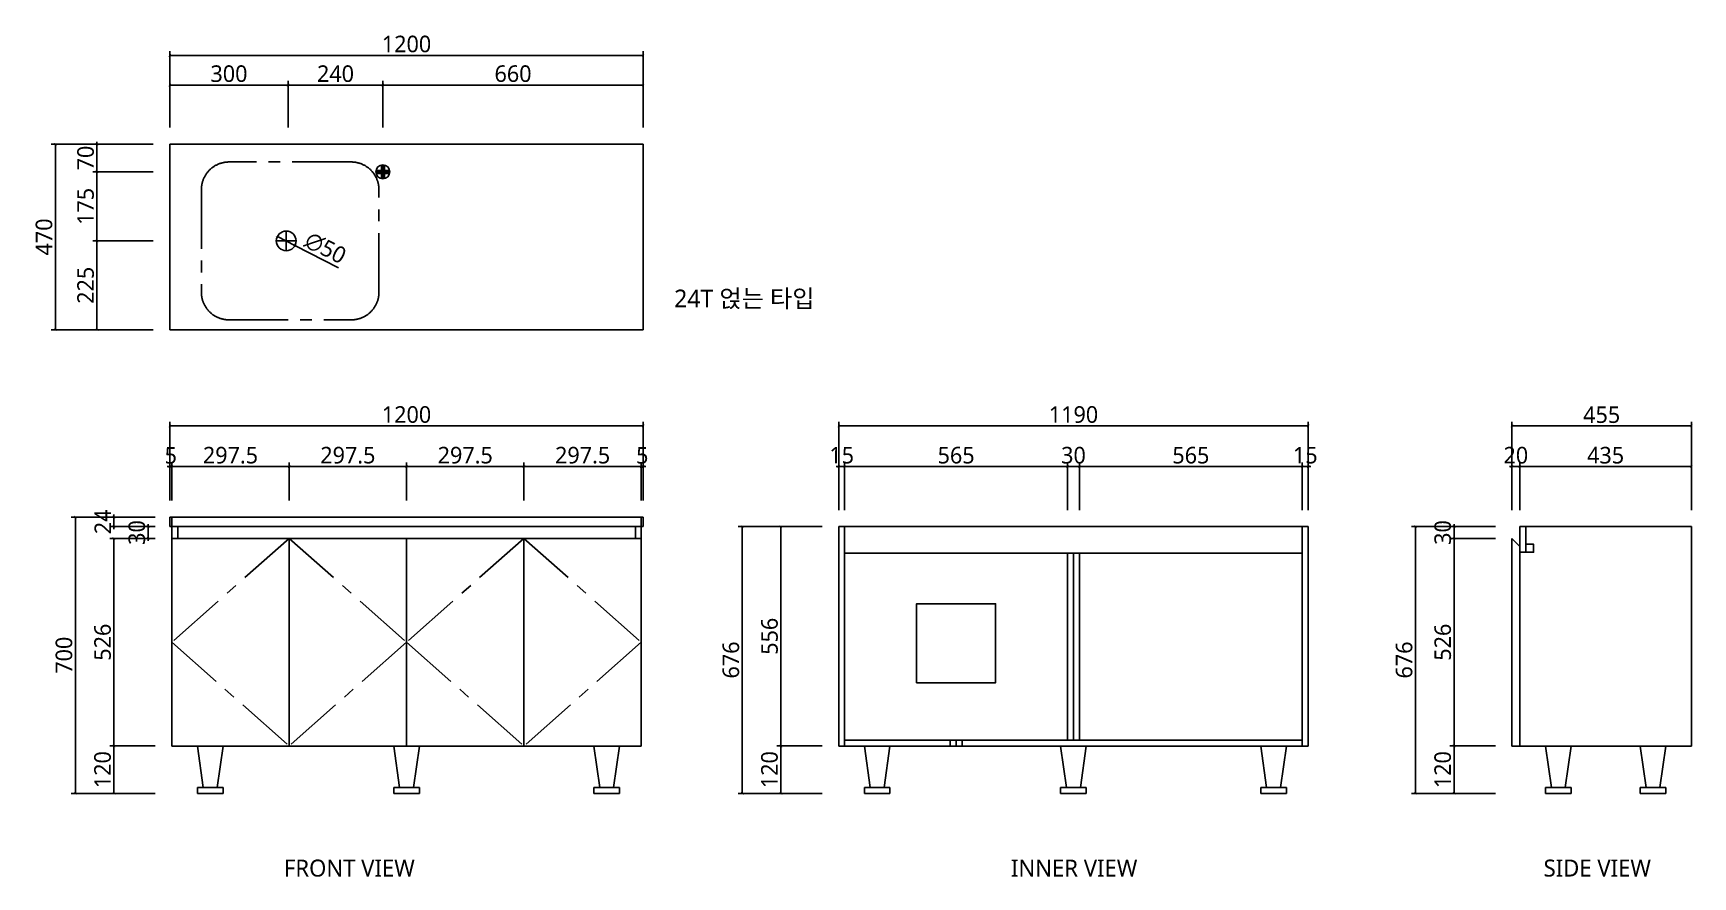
# Model space of a CAD drawing. Extents: x 932930 to 937137, y -539837 to -537699.
import ezdxf
from ezdxf.enums import TextEntityAlignment as Align

# ---------------------------------------------------------------- set-up
doc = ezdxf.new("R2010")
doc.units = 0
doc.header["$LTSCALE"] = 60
doc.header["$MEASUREMENT"] = 0
doc.header["$PDMODE"] = 34
doc.header["$PDSIZE"] = -5
doc.linetypes.add('CENTERX2', pattern=[4, 2.5, -0.5, 0.5, -0.5])
doc.layers.get('0').update_dxf_attribs({"linetype": 'CONTINUOUS'})
doc.layers.get('Defpoints').update_dxf_attribs({"color": 13, "linetype": 'CONTINUOUS'})
for name, color, linetype in [('HAT', 251, 'CENTERX2'), ('S-DIM', 8, 'CONTINUOUS'), ('TEX', 3, 'CONTINUOUS'), ('TITLE @ 1', 251, 'CONTINUOUS')]:
    doc.layers.add(name, color=color, linetype=linetype)
doc.styles.get("Standard").update_dxf_attribs({"font": 'malgun.ttf'})
doc.styles.add('스타일2', font='malgun.ttf', dxfattribs={"height": 60})
doc.styles.add('카비원', font='malgun.ttf', dxfattribs={"height": 45})
doc.dimstyles.new('카비원', dxfattribs={"dimscale": 7, "dimtxt": 6, "dimasz": 0.9, "dimexe": 1.5, "dimexo": 6, "dimgap": 1, "dimtad": 1, "dimdsep": 46, "dimtxsty": 'Standard', "dimblk": 'ARCHTICK', "dimcen": 3, "dimclrd": 8, "dimclre": 8, "dimclrt": 7, "dimazin": 0, "dimtfac": 0.6, "dimtix": 1, "dimtmove": 1, "dimatfit": 3, "dimfxl": 1.5, "dimtolj": 1, "dimtzin": 0, "dimlwd": -1, "dimlwe": -1, "dimarcsym": 1})

# ---------------------------------------------------------------- blocks, each defined once
blk = doc.blocks.new('_ArchTick')
at = {"color": 0, "linetype": 'ByBlock', "transparency": 16777216, "const_width": 0.15}
blk.add_lwpolyline([(-0.5, -0.5), (0.5, 0.5)], dxfattribs=at)
blk = doc.blocks.new('*D4534')
at = {"layer": 'Defpoints', "color": 0}
for p in [(934476.6, -538694.8), (933276.6, -538925.8), (934476.6, -538925.8)]:
    blk.add_point(p, dxfattribs=at)
at = {"layer": 'S-DIM', "color": 8}
for p, q in [((933276.6, -538883.8), (933276.6, -538684.3)), ((933276.6, -538694.8), (934476.6, -538694.8)), ((934476.6, -538883.8), (934476.6, -538684.3))]:
    blk.add_line(p, q, dxfattribs=at)
at = {"layer": 'S-DIM', "color": 8, "xscale": 6.3, "yscale": 6.3, "zscale": 6.3, "rotation": 180}
blk.add_blockref('_ArchTick', (933276.6, -538694.8), dxfattribs=at)
at = {"layer": 'S-DIM', "color": 8, "xscale": 6.3, "yscale": 6.3, "zscale": 6.3}
blk.add_blockref('_ArchTick', (934476.6, -538694.8), dxfattribs=at)
at = {"layer": 'S-DIM', "color": 7, "insert": (933876.6, -538666), "char_height": 42, "attachment_point": 5}
blk.add_mtext('\\A1;1200', dxfattribs=at)
blk = doc.blocks.new('*D4535')
at = {"layer": 'Defpoints', "color": 0}
for p in [(933281.6, -538925.8), (933037.2, -539625.8), (933281.6, -539625.8)]:
    blk.add_point(p, dxfattribs=at)
at = {"layer": 'S-DIM', "color": 8}
for p, q in [((933239.6, -538925.8), (933026.7, -538925.8)), ((933037.2, -538925.8), (933037.2, -539625.8)), ((933239.6, -539625.8), (933026.7, -539625.8))]:
    blk.add_line(p, q, dxfattribs=at)
at = {"layer": 'S-DIM', "color": 8, "xscale": 6.3, "yscale": 6.3, "zscale": 6.3}
for p, rotation in [((933037.2, -538925.8), 90), ((933037.2, -539625.8), 270)]:
    blk.add_blockref('_ArchTick', p, dxfattribs=dict(at, rotation=rotation))
at = {"layer": 'S-DIM', "color": 7, "insert": (933008.5, -539275.8), "char_height": 42, "attachment_point": 5, "rotation": 90}
blk.add_mtext('\\A1;700', dxfattribs=at)
blk = doc.blocks.new('*D4536')
at = {"layer": 'Defpoints', "color": 0}
for p in [(933281.6, -538979.8), (933135.1, -539505.8), (933281.6, -539505.8)]:
    blk.add_point(p, dxfattribs=at)
at = {"layer": 'S-DIM', "color": 8}
for p, q in [((933239.6, -538979.8), (933124.6, -538979.8)), ((933135.1, -538979.8), (933135.1, -539505.8)), ((933239.6, -539505.8), (933124.6, -539505.8))]:
    blk.add_line(p, q, dxfattribs=at)
at = {"layer": 'S-DIM', "color": 8, "xscale": 6.3, "yscale": 6.3, "zscale": 6.3}
for p, rotation in [((933135.1, -538979.8), 90), ((933135.1, -539505.8), 270)]:
    blk.add_blockref('_ArchTick', p, dxfattribs=dict(at, rotation=rotation))
at = {"layer": 'S-DIM', "color": 7, "insert": (933106.4, -539242.8), "char_height": 42, "attachment_point": 5, "rotation": 90}
blk.add_mtext('\\A1;526', dxfattribs=at)
blk = doc.blocks.new('*D4537')
at = {"layer": 'Defpoints', "color": 0}
for p in [(933281.6, -539505.8), (933135.1, -539625.8), (933281.6, -539625.8)]:
    blk.add_point(p, dxfattribs=at)
at = {"layer": 'S-DIM', "color": 8}
for p, q in [((933239.6, -539505.8), (933124.6, -539505.8)), ((933135.1, -539505.8), (933135.1, -539625.8)), ((933239.6, -539625.8), (933124.6, -539625.8))]:
    blk.add_line(p, q, dxfattribs=at)
at = {"layer": 'S-DIM', "color": 8, "xscale": 6.3, "yscale": 6.3, "zscale": 6.3}
for p, rotation in [((933135.1, -539505.8), 90), ((933135.1, -539625.8), 270)]:
    blk.add_blockref('_ArchTick', p, dxfattribs=dict(at, rotation=rotation))
at = {"layer": 'S-DIM', "color": 7, "insert": (933106.3, -539565.8), "char_height": 42, "attachment_point": 5, "rotation": 90}
blk.add_mtext('\\A1;120', dxfattribs=at)
blk = doc.blocks.new('*D4538')
at = {"layer": 'Defpoints', "color": 0}
for p in [(937133.3, -538694.8), (936678.3, -538949.8), (937133.3, -538949.8)]:
    blk.add_point(p, dxfattribs=at)
at = {"layer": 'S-DIM', "color": 8}
for p, q in [((936678.3, -538907.8), (936678.3, -538684.3)), ((936678.3, -538694.8), (937133.3, -538694.8)), ((937133.3, -538907.8), (937133.3, -538684.3))]:
    blk.add_line(p, q, dxfattribs=at)
at = {"layer": 'S-DIM', "color": 8, "xscale": 6.3, "yscale": 6.3, "zscale": 6.3, "rotation": 180}
blk.add_blockref('_ArchTick', (936678.3, -538694.8), dxfattribs=at)
at = {"layer": 'S-DIM', "color": 8, "xscale": 6.3, "yscale": 6.3, "zscale": 6.3}
blk.add_blockref('_ArchTick', (937133.3, -538694.8), dxfattribs=at)
at = {"layer": 'S-DIM', "color": 7, "insert": (936905.8, -538666.4), "char_height": 42, "attachment_point": 5}
blk.add_mtext('\\A1;455', dxfattribs=at)
blk = doc.blocks.new('*D4539')
at = {"layer": 'Defpoints', "color": 0}
for p in [(936678.3, -538949.8), (936433.9, -539625.8), (936678.3, -539625.8)]:
    blk.add_point(p, dxfattribs=at)
at = {"layer": 'S-DIM', "color": 8}
for p, q in [((936636.3, -538949.8), (936423.4, -538949.8)), ((936433.9, -538949.8), (936433.9, -539625.8)), ((936636.3, -539625.8), (936423.4, -539625.8))]:
    blk.add_line(p, q, dxfattribs=at)
at = {"layer": 'S-DIM', "color": 8, "xscale": 6.3, "yscale": 6.3, "zscale": 6.3}
for p, rotation in [((936433.9, -538949.8), 90), ((936433.9, -539625.8), 270)]:
    blk.add_blockref('_ArchTick', p, dxfattribs=dict(at, rotation=rotation))
at = {"layer": 'S-DIM', "color": 7, "insert": (936405.2, -539287.8), "char_height": 42, "attachment_point": 5, "rotation": 90}
blk.add_mtext('\\A1;676', dxfattribs=at)
blk = doc.blocks.new('*D4540')
at = {"layer": 'Defpoints', "color": 0}
for p in [(936678.3, -538949.8), (936531.8, -538979.8), (936678.3, -538979.8)]:
    blk.add_point(p, dxfattribs=at)
at = {"layer": 'S-DIM', "color": 8}
for p, q in [((936636.3, -538949.8), (936521.3, -538949.8)), ((936531.8, -538949.8), (936531.8, -538943.5)), ((936531.8, -538949.8), (936531.8, -538979.8)), ((936636.3, -538979.8), (936521.3, -538979.8)), ((936531.8, -538979.8), (936531.8, -538986.1))]:
    blk.add_line(p, q, dxfattribs=at)
at = {"layer": 'S-DIM', "color": 8, "xscale": 6.3, "yscale": 6.3, "zscale": 6.3}
for p, rotation in [((936531.8, -538949.8), 270), ((936531.8, -538979.8), 90)]:
    blk.add_blockref('_ArchTick', p, dxfattribs=dict(at, rotation=rotation))
at = {"layer": 'S-DIM', "color": 7, "insert": (936503.1, -538964.8), "char_height": 42, "attachment_point": 5, "rotation": 90}
blk.add_mtext('\\A1;30', dxfattribs=at)
blk = doc.blocks.new('*D4541')
at = {"layer": 'Defpoints', "color": 0}
for p in [(936678.3, -538979.8), (936531.8, -539505.8), (936678.3, -539505.8)]:
    blk.add_point(p, dxfattribs=at)
at = {"layer": 'S-DIM', "color": 8}
for p, q in [((936636.3, -538979.8), (936521.3, -538979.8)), ((936531.8, -538979.8), (936531.8, -539505.8)), ((936636.3, -539505.8), (936521.3, -539505.8))]:
    blk.add_line(p, q, dxfattribs=at)
at = {"layer": 'S-DIM', "color": 8, "xscale": 6.3, "yscale": 6.3, "zscale": 6.3}
for p, rotation in [((936531.8, -538979.8), 90), ((936531.8, -539505.8), 270)]:
    blk.add_blockref('_ArchTick', p, dxfattribs=dict(at, rotation=rotation))
at = {"layer": 'S-DIM', "color": 7, "insert": (936503.1, -539242.8), "char_height": 42, "attachment_point": 5, "rotation": 90}
blk.add_mtext('\\A1;526', dxfattribs=at)
blk = doc.blocks.new('*D4542')
at = {"layer": 'Defpoints', "color": 0}
for p in [(936698.3, -538797.8), (936678.3, -538949.8), (936698.3, -538949.8)]:
    blk.add_point(p, dxfattribs=at)
at = {"layer": 'S-DIM', "color": 8}
for p, q in [((936678.3, -538797.8), (936672, -538797.8)), ((936678.3, -538907.8), (936678.3, -538787.3)), ((936678.3, -538797.8), (936698.3, -538797.8)), ((936698.3, -538907.8), (936698.3, -538787.3)), ((936698.3, -538797.8), (936704.6, -538797.8))]:
    blk.add_line(p, q, dxfattribs=at)
at = {"layer": 'S-DIM', "color": 8, "xscale": 6.3, "yscale": 6.3, "zscale": 6.3}
blk.add_blockref('_ArchTick', (936678.3, -538797.8), dxfattribs=at)
at = {"layer": 'S-DIM', "color": 8, "xscale": 6.3, "yscale": 6.3, "zscale": 6.3, "rotation": 180}
blk.add_blockref('_ArchTick', (936698.3, -538797.8), dxfattribs=at)
at = {"layer": 'S-DIM', "color": 7, "insert": (936688.3, -538769.1), "char_height": 42, "attachment_point": 5}
blk.add_mtext('\\A1;20', dxfattribs=at)
blk = doc.blocks.new('*D4543')
at = {"layer": 'Defpoints', "color": 0}
for p in [(937133.3, -538797.8), (936698.3, -538949.8), (937133.3, -538949.8)]:
    blk.add_point(p, dxfattribs=at)
at = {"layer": 'S-DIM', "color": 8}
for p, q in [((936698.3, -538907.8), (936698.3, -538787.3)), ((936698.3, -538797.8), (937133.3, -538797.8)), ((937133.3, -538907.8), (937133.3, -538787.3))]:
    blk.add_line(p, q, dxfattribs=at)
at = {"layer": 'S-DIM', "color": 8, "xscale": 6.3, "yscale": 6.3, "zscale": 6.3, "rotation": 180}
blk.add_blockref('_ArchTick', (936698.3, -538797.8), dxfattribs=at)
at = {"layer": 'S-DIM', "color": 8, "xscale": 6.3, "yscale": 6.3, "zscale": 6.3}
blk.add_blockref('_ArchTick', (937133.3, -538797.8), dxfattribs=at)
at = {"layer": 'S-DIM', "color": 7, "insert": (936915.8, -538769.1), "char_height": 42, "attachment_point": 5}
blk.add_mtext('\\A1;435', dxfattribs=at)
blk = doc.blocks.new('*D4544')
at = {"layer": 'Defpoints', "color": 0}
for p in [(936162.1, -538694.8), (934972.1, -538949.8), (936162.1, -538949.8)]:
    blk.add_point(p, dxfattribs=at)
at = {"layer": 'S-DIM', "color": 8}
for p, q in [((934972.1, -538907.8), (934972.1, -538684.3)), ((934972.1, -538694.8), (936162.1, -538694.8)), ((936162.1, -538907.8), (936162.1, -538684.3))]:
    blk.add_line(p, q, dxfattribs=at)
at = {"layer": 'S-DIM', "color": 8, "xscale": 6.3, "yscale": 6.3, "zscale": 6.3, "rotation": 180}
blk.add_blockref('_ArchTick', (934972.1, -538694.8), dxfattribs=at)
at = {"layer": 'S-DIM', "color": 8, "xscale": 6.3, "yscale": 6.3, "zscale": 6.3}
blk.add_blockref('_ArchTick', (936162.1, -538694.8), dxfattribs=at)
at = {"layer": 'S-DIM', "color": 7, "insert": (935567.1, -538666), "char_height": 42, "attachment_point": 5}
blk.add_mtext('\\A1;1190', dxfattribs=at)
blk = doc.blocks.new('*D4545')
at = {"layer": 'Defpoints', "color": 0}
for p in [(934972.1, -538949.8), (934727.6, -539625.8), (934972.1, -539625.8)]:
    blk.add_point(p, dxfattribs=at)
at = {"layer": 'S-DIM', "color": 8}
for p, q in [((934930.1, -538949.8), (934717.1, -538949.8)), ((934727.6, -538949.8), (934727.6, -539625.8)), ((934930.1, -539625.8), (934717.1, -539625.8))]:
    blk.add_line(p, q, dxfattribs=at)
at = {"layer": 'S-DIM', "color": 8, "xscale": 6.3, "yscale": 6.3, "zscale": 6.3}
for p, rotation in [((934727.6, -538949.8), 90), ((934727.6, -539625.8), 270)]:
    blk.add_blockref('_ArchTick', p, dxfattribs=dict(at, rotation=rotation))
at = {"layer": 'S-DIM', "color": 7, "insert": (934698.9, -539287.8), "char_height": 42, "attachment_point": 5, "rotation": 90}
blk.add_mtext('\\A1;676', dxfattribs=at)
blk = doc.blocks.new('*D4546')
at = {"layer": 'Defpoints', "color": 0}
for p in [(934972.1, -538949.8), (934825.5, -539505.8), (934972.1, -539505.8)]:
    blk.add_point(p, dxfattribs=at)
at = {"layer": 'S-DIM', "color": 8}
for p, q in [((934930.1, -538949.8), (934815, -538949.8)), ((934825.5, -538949.8), (934825.5, -539505.8)), ((934930.1, -539505.8), (934815, -539505.8))]:
    blk.add_line(p, q, dxfattribs=at)
at = {"layer": 'S-DIM', "color": 8, "xscale": 6.3, "yscale": 6.3, "zscale": 6.3}
for p, rotation in [((934825.5, -538949.8), 90), ((934825.5, -539505.8), 270)]:
    blk.add_blockref('_ArchTick', p, dxfattribs=dict(at, rotation=rotation))
at = {"layer": 'S-DIM', "color": 7, "insert": (934796.8, -539227.8), "char_height": 42, "attachment_point": 5, "rotation": 90}
blk.add_mtext('\\A1;556', dxfattribs=at)
blk = doc.blocks.new('*D4547')
at = {"layer": 'Defpoints', "color": 0}
for p in [(934972.1, -539505.8), (934825.5, -539625.8), (934972.1, -539625.8)]:
    blk.add_point(p, dxfattribs=at)
at = {"layer": 'S-DIM', "color": 8}
for p, q in [((934930.1, -539505.8), (934815, -539505.8)), ((934825.5, -539505.8), (934825.5, -539625.8)), ((934930.1, -539625.8), (934815, -539625.8))]:
    blk.add_line(p, q, dxfattribs=at)
at = {"layer": 'S-DIM', "color": 8, "xscale": 6.3, "yscale": 6.3, "zscale": 6.3}
for p, rotation in [((934825.5, -539505.8), 90), ((934825.5, -539625.8), 270)]:
    blk.add_blockref('_ArchTick', p, dxfattribs=dict(at, rotation=rotation))
at = {"layer": 'S-DIM', "color": 7, "insert": (934796.7, -539565.8), "char_height": 42, "attachment_point": 5, "rotation": 90}
blk.add_mtext('\\A1;120', dxfattribs=at)
blk = doc.blocks.new('*D4548')
at = {"layer": 'Defpoints', "color": 0}
for p in [(936678.3, -539505.8), (936531.8, -539625.8), (936678.3, -539625.8)]:
    blk.add_point(p, dxfattribs=at)
at = {"layer": 'S-DIM', "color": 8}
for p, q in [((936636.3, -539505.8), (936521.3, -539505.8)), ((936531.8, -539505.8), (936531.8, -539625.8)), ((936636.3, -539625.8), (936521.3, -539625.8))]:
    blk.add_line(p, q, dxfattribs=at)
at = {"layer": 'S-DIM', "color": 8, "xscale": 6.3, "yscale": 6.3, "zscale": 6.3}
for p, rotation in [((936531.8, -539505.8), 90), ((936531.8, -539625.8), 270)]:
    blk.add_blockref('_ArchTick', p, dxfattribs=dict(at, rotation=rotation))
at = {"layer": 'S-DIM', "color": 7, "insert": (936503, -539565.8), "char_height": 42, "attachment_point": 5, "rotation": 90}
blk.add_mtext('\\A1;120', dxfattribs=at)
blk = doc.blocks.new('*D4549')
at = {"layer": 'Defpoints', "color": 0}
for p in [(933579.1, -538797.8), (933281.6, -538925.8), (933579.1, -538925.8)]:
    blk.add_point(p, dxfattribs=at)
at = {"layer": 'S-DIM', "color": 8}
for p, q in [((933281.6, -538883.8), (933281.6, -538787.3)), ((933281.6, -538797.8), (933579.1, -538797.8)), ((933579.1, -538883.8), (933579.1, -538787.3))]:
    blk.add_line(p, q, dxfattribs=at)
at = {"layer": 'S-DIM', "color": 8, "xscale": 6.3, "yscale": 6.3, "zscale": 6.3, "rotation": 180}
blk.add_blockref('_ArchTick', (933281.6, -538797.8), dxfattribs=at)
at = {"layer": 'S-DIM', "color": 8, "xscale": 6.3, "yscale": 6.3, "zscale": 6.3}
blk.add_blockref('_ArchTick', (933579.1, -538797.8), dxfattribs=at)
at = {"layer": 'S-DIM', "color": 7, "insert": (933430.4, -538769.1), "char_height": 42, "attachment_point": 5}
blk.add_mtext('\\A1;297.5', dxfattribs=at)
blk = doc.blocks.new('*D4550')
at = {"layer": 'Defpoints', "color": 0}
for p in [(934987.1, -538797.8), (934972.1, -538949.8), (934987.1, -538949.8)]:
    blk.add_point(p, dxfattribs=at)
at = {"layer": 'S-DIM', "color": 8}
for p, q in [((934972.1, -538797.8), (934965.8, -538797.8)), ((934972.1, -538907.8), (934972.1, -538787.3)), ((934972.1, -538797.8), (934987.1, -538797.8)), ((934987.1, -538907.8), (934987.1, -538787.3)), ((934987.1, -538797.8), (934993.4, -538797.8))]:
    blk.add_line(p, q, dxfattribs=at)
at = {"layer": 'S-DIM', "color": 8, "xscale": 6.3, "yscale": 6.3, "zscale": 6.3}
blk.add_blockref('_ArchTick', (934972.1, -538797.8), dxfattribs=at)
at = {"layer": 'S-DIM', "color": 8, "xscale": 6.3, "yscale": 6.3, "zscale": 6.3, "rotation": 180}
blk.add_blockref('_ArchTick', (934987.1, -538797.8), dxfattribs=at)
at = {"layer": 'S-DIM', "color": 7, "insert": (934979.6, -538769), "char_height": 42, "attachment_point": 5}
blk.add_mtext('\\A1;15', dxfattribs=at)
blk = doc.blocks.new('*D4551')
at = {"layer": 'Defpoints', "color": 0}
for p in [(935552.1, -538797.8), (934987.1, -538949.8), (935552.1, -538949.8)]:
    blk.add_point(p, dxfattribs=at)
at = {"layer": 'S-DIM', "color": 8}
for p, q in [((934987.1, -538907.8), (934987.1, -538787.3)), ((934987.1, -538797.8), (935552.1, -538797.8)), ((935552.1, -538907.8), (935552.1, -538787.3))]:
    blk.add_line(p, q, dxfattribs=at)
at = {"layer": 'S-DIM', "color": 8, "xscale": 6.3, "yscale": 6.3, "zscale": 6.3, "rotation": 180}
blk.add_blockref('_ArchTick', (934987.1, -538797.8), dxfattribs=at)
at = {"layer": 'S-DIM', "color": 8, "xscale": 6.3, "yscale": 6.3, "zscale": 6.3}
blk.add_blockref('_ArchTick', (935552.1, -538797.8), dxfattribs=at)
at = {"layer": 'S-DIM', "color": 7, "insert": (935269.6, -538769.1), "char_height": 42, "attachment_point": 5}
blk.add_mtext('\\A1;565', dxfattribs=at)
blk = doc.blocks.new('*D4552')
at = {"layer": 'Defpoints', "color": 0}
for p in [(936162.1, -538797.8), (936147.1, -538949.8), (936162.1, -538949.8)]:
    blk.add_point(p, dxfattribs=at)
at = {"layer": 'S-DIM', "color": 8}
for p, q in [((936147.1, -538797.8), (936140.8, -538797.8)), ((936147.1, -538907.8), (936147.1, -538787.3)), ((936147.1, -538797.8), (936162.1, -538797.8)), ((936162.1, -538907.8), (936162.1, -538787.3)), ((936162.1, -538797.8), (936168.4, -538797.8))]:
    blk.add_line(p, q, dxfattribs=at)
at = {"layer": 'S-DIM', "color": 8, "xscale": 6.3, "yscale": 6.3, "zscale": 6.3}
blk.add_blockref('_ArchTick', (936147.1, -538797.8), dxfattribs=at)
at = {"layer": 'S-DIM', "color": 8, "xscale": 6.3, "yscale": 6.3, "zscale": 6.3, "rotation": 180}
blk.add_blockref('_ArchTick', (936162.1, -538797.8), dxfattribs=at)
at = {"layer": 'S-DIM', "color": 7, "insert": (936154.6, -538769), "char_height": 42, "attachment_point": 5}
blk.add_mtext('\\A1;15', dxfattribs=at)
blk = doc.blocks.new('*D4553')
at = {"layer": 'Defpoints', "color": 0}
for p in [(933281.6, -538925.8), (933135.1, -538949.8), (933281.6, -538949.8)]:
    blk.add_point(p, dxfattribs=at)
at = {"layer": 'S-DIM', "color": 8}
for p, q in [((933239.6, -538925.8), (933124.6, -538925.8)), ((933135.1, -538925.8), (933135.1, -538919.5)), ((933135.1, -538925.8), (933135.1, -538949.8)), ((933239.6, -538949.8), (933124.6, -538949.8)), ((933135.1, -538949.8), (933135.1, -538956.1))]:
    blk.add_line(p, q, dxfattribs=at)
at = {"layer": 'S-DIM', "color": 8, "xscale": 6.3, "yscale": 6.3, "zscale": 6.3}
for p, rotation in [((933135.1, -538925.8), 270), ((933135.1, -538949.8), 90)]:
    blk.add_blockref('_ArchTick', p, dxfattribs=dict(at, rotation=rotation))
at = {"layer": 'S-DIM', "color": 7, "insert": (933106.8, -538937.8), "char_height": 42, "attachment_point": 5, "rotation": 90}
blk.add_mtext('\\A1;24', dxfattribs=at)
blk = doc.blocks.new('*D4554')
at = {"layer": 'Defpoints', "color": 0}
for p in [(933281.6, -538949.8), (933221.8, -538979.8), (933281.6, -538979.8)]:
    blk.add_point(p, dxfattribs=at)
at = {"layer": 'S-DIM', "color": 8}
for p, q in [((933239.6, -538949.8), (933211.3, -538949.8)), ((933221.8, -538949.8), (933221.8, -538943.5)), ((933221.8, -538949.8), (933221.8, -538979.8)), ((933239.6, -538979.8), (933211.3, -538979.8)), ((933221.8, -538979.8), (933221.8, -538986.1))]:
    blk.add_line(p, q, dxfattribs=at)
at = {"layer": 'S-DIM', "color": 8, "xscale": 6.3, "yscale": 6.3, "zscale": 6.3}
for p, rotation in [((933221.8, -538949.8), 270), ((933221.8, -538979.8), 90)]:
    blk.add_blockref('_ArchTick', p, dxfattribs=dict(at, rotation=rotation))
at = {"layer": 'S-DIM', "color": 7, "insert": (933193.1, -538964.8), "char_height": 42, "attachment_point": 5, "rotation": 90}
blk.add_mtext('\\A1;30', dxfattribs=at)
blk = doc.blocks.new('*D4555')
at = {"layer": 'Defpoints', "color": 0}
for p in [(934476.6, -538797.8), (934471.6, -538925.8), (934476.6, -538925.8)]:
    blk.add_point(p, dxfattribs=at)
at = {"layer": 'S-DIM', "color": 8}
for p, q in [((934471.6, -538797.8), (934465.3, -538797.8)), ((934471.6, -538883.8), (934471.6, -538787.3)), ((934471.6, -538797.8), (934476.6, -538797.8)), ((934476.6, -538883.8), (934476.6, -538787.3)), ((934476.6, -538797.8), (934482.9, -538797.8))]:
    blk.add_line(p, q, dxfattribs=at)
at = {"layer": 'S-DIM', "color": 8, "xscale": 6.3, "yscale": 6.3, "zscale": 6.3}
blk.add_blockref('_ArchTick', (934471.6, -538797.8), dxfattribs=at)
at = {"layer": 'S-DIM', "color": 8, "xscale": 6.3, "yscale": 6.3, "zscale": 6.3, "rotation": 180}
blk.add_blockref('_ArchTick', (934476.6, -538797.8), dxfattribs=at)
at = {"layer": 'S-DIM', "color": 7, "insert": (934474.1, -538769.5), "char_height": 42, "attachment_point": 5}
blk.add_mtext('\\A1;5', dxfattribs=at)
blk = doc.blocks.new('*D4556')
at = {"layer": 'Defpoints', "color": 0}
for p in [(933276.6, -538797.8), (933276.6, -538925.8), (933281.6, -538925.8)]:
    blk.add_point(p, dxfattribs=at)
at = {"layer": 'S-DIM', "color": 8}
for p, q in [((933276.6, -538797.8), (933270.3, -538797.8)), ((933276.6, -538883.8), (933276.6, -538787.3)), ((933281.6, -538797.8), (933276.6, -538797.8)), ((933281.6, -538883.8), (933281.6, -538787.3)), ((933281.6, -538797.8), (933287.9, -538797.8))]:
    blk.add_line(p, q, dxfattribs=at)
at = {"layer": 'S-DIM', "color": 8, "xscale": 6.3, "yscale": 6.3, "zscale": 6.3}
blk.add_blockref('_ArchTick', (933276.6, -538797.8), dxfattribs=at)
at = {"layer": 'S-DIM', "color": 8, "xscale": 6.3, "yscale": 6.3, "zscale": 6.3, "rotation": 180}
blk.add_blockref('_ArchTick', (933281.6, -538797.8), dxfattribs=at)
at = {"layer": 'S-DIM', "color": 7, "insert": (933279.1, -538769.5), "char_height": 42, "attachment_point": 5}
blk.add_mtext('\\A1;5', dxfattribs=at)
blk = doc.blocks.new('*D4557')
at = {"layer": 'Defpoints', "color": 0}
for p in [(933276.6, -537755.8), (933276.6, -537980.8), (934476.6, -537980.8)]:
    blk.add_point(p, dxfattribs=at)
at = {"layer": 'S-DIM', "color": 8}
for p, q in [((933276.6, -537938.8), (933276.6, -537745.3)), ((934476.6, -537938.8), (934476.6, -537745.3)), ((934476.6, -537755.8), (933276.6, -537755.8))]:
    blk.add_line(p, q, dxfattribs=at)
at = {"layer": 'S-DIM', "color": 8, "xscale": 6.3, "yscale": 6.3, "zscale": 6.3, "rotation": 180}
blk.add_blockref('_ArchTick', (933276.6, -537755.8), dxfattribs=at)
at = {"layer": 'S-DIM', "color": 8, "xscale": 6.3, "yscale": 6.3, "zscale": 6.3}
blk.add_blockref('_ArchTick', (934476.6, -537755.8), dxfattribs=at)
at = {"layer": 'S-DIM', "color": 7, "insert": (933876.6, -537727), "char_height": 42, "attachment_point": 5}
blk.add_mtext('\\A1;1200', dxfattribs=at)
blk = doc.blocks.new('*D4559')
at = {"layer": 'Defpoints', "color": 0}
for p in [(933876.6, -538797.8), (933579.1, -538925.8), (933876.6, -538925.8)]:
    blk.add_point(p, dxfattribs=at)
at = {"layer": 'S-DIM', "color": 8}
for p, q in [((933579.1, -538883.8), (933579.1, -538787.3)), ((933579.1, -538797.8), (933876.6, -538797.8)), ((933876.6, -538883.8), (933876.6, -538787.3))]:
    blk.add_line(p, q, dxfattribs=at)
at = {"layer": 'S-DIM', "color": 8, "xscale": 6.3, "yscale": 6.3, "zscale": 6.3, "rotation": 180}
blk.add_blockref('_ArchTick', (933579.1, -538797.8), dxfattribs=at)
at = {"layer": 'S-DIM', "color": 8, "xscale": 6.3, "yscale": 6.3, "zscale": 6.3}
blk.add_blockref('_ArchTick', (933876.6, -538797.8), dxfattribs=at)
at = {"layer": 'S-DIM', "color": 7, "insert": (933727.9, -538769.1), "char_height": 42, "attachment_point": 5}
blk.add_mtext('\\A1;297.5', dxfattribs=at)
blk = doc.blocks.new('*D4560')
at = {"layer": 'Defpoints', "color": 0}
for p in [(934174.1, -538797.8), (934174.1, -538925.8), (934471.6, -538925.8)]:
    blk.add_point(p, dxfattribs=at)
at = {"layer": 'S-DIM', "color": 8}
for p, q in [((934174.1, -538883.8), (934174.1, -538787.3)), ((934471.6, -538797.8), (934174.1, -538797.8)), ((934471.6, -538883.8), (934471.6, -538787.3))]:
    blk.add_line(p, q, dxfattribs=at)
at = {"layer": 'S-DIM', "color": 8, "xscale": 6.3, "yscale": 6.3, "zscale": 6.3, "rotation": 180}
blk.add_blockref('_ArchTick', (934174.1, -538797.8), dxfattribs=at)
at = {"layer": 'S-DIM', "color": 8, "xscale": 6.3, "yscale": 6.3, "zscale": 6.3}
blk.add_blockref('_ArchTick', (934471.6, -538797.8), dxfattribs=at)
at = {"layer": 'S-DIM', "color": 7, "insert": (934322.9, -538769.1), "char_height": 42, "attachment_point": 5}
blk.add_mtext('\\A1;297.5', dxfattribs=at)
blk = doc.blocks.new('*D4561')
at = {"layer": 'Defpoints', "color": 0}
for p in [(933876.6, -538797.8), (933876.6, -538925.8), (934174.1, -538925.8)]:
    blk.add_point(p, dxfattribs=at)
at = {"layer": 'S-DIM', "color": 8}
for p, q in [((933876.6, -538883.8), (933876.6, -538787.3)), ((934174.1, -538797.8), (933876.6, -538797.8)), ((934174.1, -538883.8), (934174.1, -538787.3))]:
    blk.add_line(p, q, dxfattribs=at)
at = {"layer": 'S-DIM', "color": 8, "xscale": 6.3, "yscale": 6.3, "zscale": 6.3, "rotation": 180}
blk.add_blockref('_ArchTick', (933876.6, -538797.8), dxfattribs=at)
at = {"layer": 'S-DIM', "color": 8, "xscale": 6.3, "yscale": 6.3, "zscale": 6.3}
blk.add_blockref('_ArchTick', (934174.1, -538797.8), dxfattribs=at)
at = {"layer": 'S-DIM', "color": 7, "insert": (934025.4, -538769.1), "char_height": 42, "attachment_point": 5}
blk.add_mtext('\\A1;297.5', dxfattribs=at)
blk = doc.blocks.new('*D4562')
at = {"layer": 'Defpoints', "color": 0}
for p in [(935582.1, -538797.8), (935552.1, -538949.8), (935582.1, -538949.8)]:
    blk.add_point(p, dxfattribs=at)
at = {"layer": 'S-DIM', "color": 8}
for p, q in [((935552.1, -538797.8), (935545.8, -538797.8)), ((935552.1, -538907.8), (935552.1, -538787.3)), ((935552.1, -538797.8), (935582.1, -538797.8)), ((935582.1, -538907.8), (935582.1, -538787.3)), ((935582.1, -538797.8), (935588.4, -538797.8))]:
    blk.add_line(p, q, dxfattribs=at)
at = {"layer": 'S-DIM', "color": 8, "xscale": 6.3, "yscale": 6.3, "zscale": 6.3}
blk.add_blockref('_ArchTick', (935552.1, -538797.8), dxfattribs=at)
at = {"layer": 'S-DIM', "color": 8, "xscale": 6.3, "yscale": 6.3, "zscale": 6.3, "rotation": 180}
blk.add_blockref('_ArchTick', (935582.1, -538797.8), dxfattribs=at)
at = {"layer": 'S-DIM', "color": 7, "insert": (935567.1, -538769.1), "char_height": 42, "attachment_point": 5}
blk.add_mtext('\\A1;30', dxfattribs=at)
blk = doc.blocks.new('*D4563')
at = {"layer": 'Defpoints', "color": 0}
for p in [(936147.1, -538797.8), (935582.1, -538949.8), (936147.1, -538949.8)]:
    blk.add_point(p, dxfattribs=at)
at = {"layer": 'S-DIM', "color": 8}
for p, q in [((935582.1, -538907.8), (935582.1, -538787.3)), ((935582.1, -538797.8), (936147.1, -538797.8)), ((936147.1, -538907.8), (936147.1, -538787.3))]:
    blk.add_line(p, q, dxfattribs=at)
at = {"layer": 'S-DIM', "color": 8, "xscale": 6.3, "yscale": 6.3, "zscale": 6.3, "rotation": 180}
blk.add_blockref('_ArchTick', (935582.1, -538797.8), dxfattribs=at)
at = {"layer": 'S-DIM', "color": 8, "xscale": 6.3, "yscale": 6.3, "zscale": 6.3}
blk.add_blockref('_ArchTick', (936147.1, -538797.8), dxfattribs=at)
at = {"layer": 'S-DIM', "color": 7, "insert": (935864.6, -538769.1), "char_height": 42, "attachment_point": 5}
blk.add_mtext('\\A1;565', dxfattribs=at)
blk = doc.blocks.new('*D4607')
at = {"layer": 'Defpoints', "color": 0}
for p in [(933276.6, -537980.8), (932986.6, -538450.8), (933276.6, -538450.8)]:
    blk.add_point(p, dxfattribs=at)
at = {"layer": 'S-DIM', "color": 8}
for p, q in [((933234.6, -537980.8), (932976.1, -537980.8)), ((932986.6, -537980.8), (932986.6, -538450.8)), ((933234.6, -538450.8), (932976.1, -538450.8))]:
    blk.add_line(p, q, dxfattribs=at)
at = {"layer": 'S-DIM', "color": 8, "xscale": 6.3, "yscale": 6.3, "zscale": 6.3}
for p, rotation in [((932986.6, -537980.8), 90), ((932986.6, -538450.8), 270)]:
    blk.add_blockref('_ArchTick', p, dxfattribs=dict(at, rotation=rotation))
at = {"layer": 'S-DIM', "color": 7, "insert": (932957.9, -538215.8), "char_height": 42, "attachment_point": 5, "rotation": 90}
blk.add_mtext('\\A1;470', dxfattribs=at)
blk = doc.blocks.new('*D4609')
at = {"layer": 'Defpoints', "color": 0}
for p in [(933816.6, -537830.9), (933576.6, -537980.8), (933816.6, -537980.8)]:
    blk.add_point(p, dxfattribs=at)
at = {"layer": 'S-DIM', "color": 8}
for p, q in [((933576.6, -537938.8), (933576.6, -537820.4)), ((933576.6, -537830.9), (933816.6, -537830.9)), ((933816.6, -537938.8), (933816.6, -537820.4))]:
    blk.add_line(p, q, dxfattribs=at)
at = {"layer": 'S-DIM', "color": 8, "xscale": 6.3, "yscale": 6.3, "zscale": 6.3, "rotation": 180}
blk.add_blockref('_ArchTick', (933576.6, -537830.9), dxfattribs=at)
at = {"layer": 'S-DIM', "color": 8, "xscale": 6.3, "yscale": 6.3, "zscale": 6.3}
blk.add_blockref('_ArchTick', (933816.6, -537830.9), dxfattribs=at)
at = {"layer": 'S-DIM', "color": 7, "insert": (933696.6, -537802.2), "char_height": 42, "attachment_point": 5}
blk.add_mtext('\\A1;240', dxfattribs=at)
blk = doc.blocks.new('*D4610')
at = {"layer": 'Defpoints', "color": 0}
for p in [(934476.6, -537830.9), (933816.6, -537980.8), (934476.6, -537980.8)]:
    blk.add_point(p, dxfattribs=at)
at = {"layer": 'S-DIM', "color": 8}
for p, q in [((933816.6, -537938.8), (933816.6, -537820.4)), ((933816.6, -537830.9), (934476.6, -537830.9)), ((934476.6, -537938.8), (934476.6, -537820.4))]:
    blk.add_line(p, q, dxfattribs=at)
at = {"layer": 'S-DIM', "color": 8, "xscale": 6.3, "yscale": 6.3, "zscale": 6.3, "rotation": 180}
blk.add_blockref('_ArchTick', (933816.6, -537830.9), dxfattribs=at)
at = {"layer": 'S-DIM', "color": 8, "xscale": 6.3, "yscale": 6.3, "zscale": 6.3}
blk.add_blockref('_ArchTick', (934476.6, -537830.9), dxfattribs=at)
at = {"layer": 'S-DIM', "color": 7, "insert": (934146.6, -537802.2), "char_height": 42, "attachment_point": 5}
blk.add_mtext('\\A1;660', dxfattribs=at)
blk = doc.blocks.new('*D4611')
at = {"layer": 'Defpoints', "color": 0}
for p in [(933276.6, -538050.8), (933092, -538225.8), (933276.6, -538225.8)]:
    blk.add_point(p, dxfattribs=at)
at = {"layer": 'S-DIM', "color": 8}
for p, q in [((933234.6, -538050.8), (933081.5, -538050.8)), ((933092, -538050.8), (933092, -538225.8)), ((933234.6, -538225.8), (933081.5, -538225.8))]:
    blk.add_line(p, q, dxfattribs=at)
at = {"layer": 'S-DIM', "color": 8, "xscale": 6.3, "yscale": 6.3, "zscale": 6.3}
for p, rotation in [((933092, -538050.8), 90), ((933092, -538225.8), 270)]:
    blk.add_blockref('_ArchTick', p, dxfattribs=dict(at, rotation=rotation))
at = {"layer": 'S-DIM', "color": 7, "insert": (933063.2, -538138.3), "char_height": 42, "attachment_point": 5, "rotation": 90}
blk.add_mtext('\\A1;175', dxfattribs=at)
blk = doc.blocks.new('*D4612')
at = {"layer": 'Defpoints', "color": 0}
for p in [(933092, -538225.8), (933276.6, -538225.8), (933276.6, -538450.8)]:
    blk.add_point(p, dxfattribs=at)
at = {"layer": 'S-DIM', "color": 8}
for p, q in [((933234.6, -538225.8), (933081.5, -538225.8)), ((933092, -538450.8), (933092, -538225.8)), ((933234.6, -538450.8), (933081.5, -538450.8))]:
    blk.add_line(p, q, dxfattribs=at)
at = {"layer": 'S-DIM', "color": 8, "xscale": 6.3, "yscale": 6.3, "zscale": 6.3}
for p, rotation in [((933092, -538225.8), 89.99999999997037), ((933092, -538450.8), 269.9999999999704)]:
    blk.add_blockref('_ArchTick', p, dxfattribs=dict(at, rotation=rotation))
at = {"layer": 'S-DIM', "color": 7, "insert": (933063.3, -538338.3), "char_height": 42, "attachment_point": 5, "rotation": 90}
blk.add_mtext('\\A1;225', dxfattribs=at)
blk = doc.blocks.new('*D4613')
at = {"layer": 'Defpoints', "color": 0}
for p in [(933092, -537980.8), (933276.6, -537980.8), (933276.6, -538050.8)]:
    blk.add_point(p, dxfattribs=at)
at = {"layer": 'S-DIM', "color": 8}
for p, q in [((933234.6, -537980.8), (933081.5, -537980.8)), ((933092, -537980.8), (933092, -537974.5)), ((933092, -538050.8), (933092, -537980.8)), ((933234.6, -538050.8), (933081.5, -538050.8)), ((933092, -538050.8), (933092, -538057.1))]:
    blk.add_line(p, q, dxfattribs=at)
at = {"layer": 'S-DIM', "color": 8, "xscale": 6.3, "yscale": 6.3, "zscale": 6.3}
for p, rotation in [((933092, -537980.8), 270), ((933092, -538050.8), 90)]:
    blk.add_blockref('_ArchTick', p, dxfattribs=dict(at, rotation=rotation))
at = {"layer": 'S-DIM', "color": 7, "insert": (933063.3, -538015.8), "char_height": 42, "attachment_point": 5, "rotation": 90}
blk.add_mtext('\\A1;70', dxfattribs=at)
blk = doc.blocks.new('*D4614')
at = {"layer": 'Defpoints', "color": 0}
for p in [(933276.6, -537830.9), (933276.6, -537980.8), (933576.6, -537980.8)]:
    blk.add_point(p, dxfattribs=at)
at = {"layer": 'S-DIM', "color": 8}
for p, q in [((933276.6, -537938.8), (933276.6, -537820.4)), ((933576.6, -537830.9), (933276.6, -537830.9)), ((933576.6, -537938.8), (933576.6, -537820.4))]:
    blk.add_line(p, q, dxfattribs=at)
at = {"layer": 'S-DIM', "color": 8, "xscale": 6.3, "yscale": 6.3, "zscale": 6.3, "rotation": 180}
blk.add_blockref('_ArchTick', (933276.6, -537830.9), dxfattribs=at)
at = {"layer": 'S-DIM', "color": 8, "xscale": 6.3, "yscale": 6.3, "zscale": 6.3}
blk.add_blockref('_ArchTick', (933576.6, -537830.9), dxfattribs=at)
at = {"layer": 'S-DIM', "color": 7, "insert": (933426.6, -537802.2), "char_height": 42, "attachment_point": 5}
blk.add_mtext('\\A1;300', dxfattribs=at)
blk = doc.blocks.new('*D4615')
at = {"layer": 'Defpoints', "color": 0}
for p in [(933549.4, -538214.3), (933593.8, -538237.3)]:
    blk.add_point(p, dxfattribs=at)
at = {"layer": 'S-DIM', "color": 8}
for p in [(933549.4, -538214.3), (933704.6, -538294.4)]:
    blk.add_line(p, (933593.8, -538237.3), dxfattribs=at)
at = {"layer": 'S-DIM', "color": 8, "xscale": 6.3, "yscale": 6.3, "zscale": 6.3}
for p, rotation in [((933549.4, -538214.3), 332.6983358069399), ((933593.8, -538237.3), 152.6983358069399)]:
    blk.add_blockref('_ArchTick', p, dxfattribs=dict(at, rotation=rotation))
at = {"layer": 'S-DIM', "color": 7, "insert": (933671.2, -538243.9), "char_height": 42, "attachment_point": 5, "rotation": 332.6983}
blk.add_mtext('\\A1;∅50', dxfattribs=at)

msp = doc.modelspace()

# ---------------------------------------------------------------- linework, layer by layer
for p, q in [((933276.631, -537980.789), (934476.631, -537980.789)), ((933276.631, -538450.789), (933276.631, -537980.789)), ((934476.631, -537980.789), (934476.631, -538450.789)), ((933571.631, -538200.789), (933571.631, -538250.789)), ((933571.631, -538250.789), (933571.631, -538200.789)), ((933571.631, -538200.789), (933571.631, -538250.789)), ((933546.631, -538225.789), (933596.631, -538225.789)), ((933276.631, -538450.789), (934476.631, -538450.789)), ((933276.631, -538925.827), (934476.631, -538925.827)), ((933276.631, -538949.827), (933276.631, -538925.827)), ((933281.631, -539505.827), (933281.631, -538925.827)), ((934471.631, -539505.827), (934471.631, -538925.827)), ((934471.631, -539505.827), (934471.631, -538925.827)), ((934476.631, -538949.827), (934476.631, -538925.827)), ((933276.631, -538949.827), (934476.631, -538949.827)), ((933281.631, -538949.827), (934476.631, -538949.827)), ((933296.631, -538979.827), (933296.631, -538949.827)), ((934456.631, -538979.827), (934456.631, -538949.827)), ((934972.054, -538949.827), (936162.054, -538949.827)), ((934972.054, -539505.827), (934972.054, -538949.827)), ((934987.054, -539505.827), (934987.054, -538949.827)), ((936147.054, -538949.827), (936147.054, -539505.827)), ((936162.054, -538949.827), (936162.054, -539505.827)), ((936698.326, -538949.827), (937133.326, -538949.827)), ((936698.326, -539505.827), (936698.326, -538949.827)), ((937133.326, -539505.827), (937133.326, -538949.827)), ((933281.631, -538979.827), (934471.631, -538979.827)), ((933579.131, -538979.827), (933579.131, -539505.827)), ((933876.631, -538979.827), (933876.631, -539505.827)), ((934174.131, -538979.827), (934174.131, -539505.827)), ((936678.326, -539505.827), (936678.326, -538979.827)), ((936678.326, -538979.827), (936698.326, -538999.827)), ((934987.054, -539017.184), (936147.054, -539017.184)), ((935552.054, -539017.184), (935552.054, -539490.827)), ((935567.054, -539017.184), (935567.054, -539490.827)), ((935582.054, -539017.184), (935582.054, -539490.827)), ((934471.631, -539505.827), (933281.631, -539505.827)), ((933346.564, -539505.827), (933361.564, -539610.827)), ((933396.564, -539610.827), (933411.564, -539505.827)), ((933844.131, -539505.827), (933859.131, -539610.827)), ((933894.131, -539610.827), (933909.131, -539505.827)), ((934351.209, -539505.827), (934366.209, -539610.827)), ((934401.209, -539610.827), (934416.209, -539505.827)), ((936162.054, -539505.827), (934972.054, -539505.827)), ((936147.054, -539490.827), (934987.054, -539490.827)), ((935036.988, -539505.827), (935051.988, -539610.827)), ((935086.988, -539610.827), (935101.988, -539505.827)), ((935254.554, -539490.827), (935254.554, -539505.827)), ((935269.554, -539490.827), (935269.554, -539505.827)), ((935284.554, -539490.827), (935284.554, -539505.827)), ((935534.554, -539505.827), (935549.554, -539610.827)), ((935584.554, -539610.827), (935599.554, -539505.827)), ((936041.632, -539505.827), (936056.632, -539610.827)), ((936091.632, -539610.827), (936106.632, -539505.827)), ((936678.326, -539505.827), (936698.326, -539505.827)), ((937133.326, -539505.827), (936698.326, -539505.827)), ((936763.259, -539505.827), (936778.259, -539610.827)), ((936813.259, -539610.827), (936828.259, -539505.827)), ((937018.392, -539610.827), (937003.392, -539505.827)), ((937068.392, -539505.827), (937053.392, -539610.827)), ((933411.564, -539610.827), (933346.564, -539610.827)), ((933346.564, -539625.827), (933346.564, -539610.827)), ((933411.564, -539625.827), (933346.564, -539625.827)), ((933411.564, -539625.827), (933411.564, -539610.827)), ((933909.131, -539610.827), (933844.131, -539610.827)), ((933844.131, -539625.827), (933844.131, -539610.827)), ((933909.131, -539625.827), (933844.131, -539625.827)), ((933909.131, -539625.827), (933909.131, -539610.827)), ((934416.209, -539610.827), (934351.209, -539610.827)), ((934351.209, -539625.827), (934351.209, -539610.827)), ((934416.209, -539625.827), (934351.209, -539625.827)), ((934416.209, -539625.827), (934416.209, -539610.827)), ((935101.988, -539610.827), (935036.988, -539610.827)), ((935036.988, -539625.827), (935036.988, -539610.827)), ((935101.988, -539625.827), (935036.988, -539625.827)), ((935101.988, -539625.827), (935101.988, -539610.827)), ((935599.554, -539610.827), (935534.554, -539610.827)), ((935534.554, -539625.827), (935534.554, -539610.827)), ((935599.554, -539625.827), (935534.554, -539625.827)), ((935599.554, -539625.827), (935599.554, -539610.827)), ((936106.632, -539610.827), (936041.632, -539610.827)), ((936041.632, -539625.827), (936041.632, -539610.827)), ((936106.632, -539625.827), (936041.632, -539625.827)), ((936106.632, -539625.827), (936106.632, -539610.827)), ((936828.259, -539610.827), (936763.259, -539610.827)), ((936763.259, -539625.827), (936763.259, -539610.827)), ((936828.259, -539625.827), (936763.259, -539625.827)), ((936828.259, -539625.827), (936828.259, -539610.827)), ((937003.392, -539610.827), (937068.392, -539610.827)), ((937003.392, -539625.827), (937003.392, -539610.827)), ((937003.392, -539625.827), (937068.392, -539625.827)), ((937068.392, -539625.827), (937068.392, -539610.827))]:
    msp.add_line(p, q)
at = {"lineweight": 100}
for p, q in [((933816.631, -538033.289), (933816.631, -538068.289)), ((933799.131, -538050.789), (933834.131, -538050.789))]:
    msp.add_line(p, q, dxfattribs=at)
at = {"color": 252}
for p, q in [((936713.326, -539014.614), (936713.326, -538949.827)), ((936698.326, -539014.614), (936713.326, -539014.614))]:
    msp.add_line(p, q, dxfattribs=at)
at = {"color": 252, "linetype": 'CENTERX2'}
msp.add_lwpolyline([(933356.631, -538095.789), (933356.631, -538355.789, 0.41421356), (933426.631, -538425.789), (933736.631, -538425.789, 0.41421356), (933806.631, -538355.789), (933806.631, -538095.789, 0.41421356), (933736.631, -538025.789), (933426.631, -538025.789, 0.41421356)], format="xyb", close=True, dxfattribs=at)
at = {"color": 8}
msp.add_lwpolyline([(936713.326, -538994.614), (936733.326, -538994.614), (936733.326, -539014.614), (936713.326, -539014.614)], close=True, dxfattribs=at)
msp.add_lwpolyline([(935169.554, -539345.476), (935369.554, -539345.476), (935369.554, -539145.476), (935169.554, -539145.476)], close=True)
for centre, radius in [((933816.631, -538050.789), 17.5), ((933571.631, -538225.789), 25)]:
    msp.add_circle(centre, radius)
at = {"layer": 'HAT', "linetype": 'CENTERX2'}
for points in [[(933579.131, -538979.827), (933281.631, -539242.827), (933579.131, -539505.827)], [(933579.131, -538979.827), (933876.631, -539242.827), (933579.131, -539505.827)], [(934174.131, -538979.827), (933876.631, -539242.827), (934174.131, -539505.827)], [(934174.131, -538979.827), (934471.631, -539242.827), (934174.131, -539505.827)]]:
    msp.add_lwpolyline(points, dxfattribs=at)

# ---------------------------------------------------------------- texts
at = {"layer": 'TEX', "style": '스타일2'}
msp.add_text('24T 얹는 타입', height=45, dxfattribs=at).set_placement((934554.822, -538394.226))
at = {"layer": 'TITLE @ 1', "style": '카비원'}
for s, p in [('FRONT VIEW', (933565.783, -539815.199)), ('INNER VIEW', (935408.505, -539815.199)), ('SIDE VIEW', (936758.554, -539815.199))]:
    msp.add_text(s, height=43, dxfattribs=at).set_placement(p, align=Align.MIDDLE_LEFT)

# ---------------------------------------------------------------- dimensions: what is measured, and where the dimension line sits
at = {"layer": 'S-DIM'}
for base, p1, p2, picture, middle in [((933276.631, -537755.789), (934476.631, -537980.789), (933276.631, -537980.789), '*D4557', (933876.631, -537726.976)), ((934476.631, -538694.793), (933276.631, -538925.827), (934476.631, -538925.827), '*D4534', (933876.631, -538665.98)), ((936162.054, -538694.793), (934972.054, -538949.827), (936162.054, -538949.827), '*D4544', (935567.054, -538665.98)), ((937133.326, -538694.793), (936678.326, -538949.827), (937133.326, -538949.827), '*D4538', (936905.826, -538666.436)), ((936698.326, -538797.831), (936678.326, -538949.827), (936698.326, -538949.827), '*D4542', (936688.326, -538769.132)), ((937133.326, -538797.831), (936698.326, -538949.827), (937133.326, -538949.827), '*D4543', (936915.826, -538769.132))]:
    dim = msp.add_linear_dim(base=base, p1=p1, p2=p2, dimstyle='카비원', override={"dimtxsty": 'Standard', "dimtmove": 1}, dxfattribs=at)
    dim.commit()
    dim.dimension.update_dxf_attribs({"geometry": picture, "text_midpoint": middle})
for base, p1, p2, angle, picture, middle in [((933276.631, -537830.882), (933576.631, -537980.789), (933276.631, -537980.789), 180, '*D4614', (933426.631, -537802.183)), ((934476.631, -537830.882), (933816.631, -537980.789), (934476.631, -537980.789), 180, '*D4610', (934146.631, -537802.183)), ((933092.001, -537980.789), (933276.631, -538050.789), (933276.631, -537980.789), 90, '*D4613', (933063.302, -538015.789))]:
    dim = msp.add_linear_dim(base=base, p1=p1, p2=p2, angle=angle, dimstyle='카비원', dxfattribs=at)
    dim.commit()
    dim.dimension.update_dxf_attribs({"geometry": picture, "text_midpoint": middle})
for p1, p2, distance, picture, middle in [((933576.631, -537980.789), (933816.631, -537980.789), 149.907, '*D4609', (933696.631, -537802.183)), ((933276.631, -538050.789), (933276.631, -538225.789), -184.63, '*D4611', (933063.188, -538138.289)), ((933276.631, -538450.789), (933276.631, -538225.789), 184.63, '*D4612', (933063.302, -538338.289))]:
    dim = msp.add_aligned_dim(p1=p1, p2=p2, distance=distance, dimstyle='카비원', dxfattribs=at)
    dim.commit()
    dim.dimension.update_dxf_attribs({"geometry": picture, "text_midpoint": middle})
for base, p1, p2, angle, override, picture, middle in [((932986.631, -538450.789), (933276.631, -537980.789), (933276.631, -538450.789), 90, {"dimtxsty": 'Standard', "dimtmove": 1}, '*D4607', (932957.932, -538215.789)), ((933276.631, -538797.831), (933281.631, -538925.827), (933276.631, -538925.827), 0, {"dimtxsty": 'Standard', "dimtmove": 1}, '*D4556', (933279.131, -538769.475)), ((933579.131, -538797.831), (933281.631, -538925.827), (933579.131, -538925.827), 0, {"dimtxsty": 'Standard', "dimtmove": 1}, '*D4549', (933430.381, -538769.132)), ((933876.631, -538797.831), (933579.131, -538925.827), (933876.631, -538925.827), 0, {"dimtmove": 1}, '*D4559', (933727.881, -538769.132)), ((933876.631, -538797.831), (934174.131, -538925.827), (933876.631, -538925.827), 180, {"dimtmove": 1}, '*D4561', (934025.381, -538769.132)), ((934174.131, -538797.831), (934471.631, -538925.827), (934174.131, -538925.827), 180, {"dimtxsty": 'Standard', "dimtmove": 1}, '*D4560', (934322.881, -538769.132)), ((934476.631, -538797.831), (934471.631, -538925.827), (934476.631, -538925.827), 180, {"dimtxsty": 'Standard', "dimtmove": 1}, '*D4555', (934474.131, -538769.475)), ((934987.054, -538797.831), (934972.054, -538949.827), (934987.054, -538949.827), 0, {"dimtxsty": 'Standard', "dimtmove": 1}, '*D4550', (934979.554, -538769.018)), ((935552.054, -538797.831), (934987.054, -538949.827), (935552.054, -538949.827), 0, {"dimtxsty": 'Standard', "dimtmove": 1}, '*D4551', (935269.554, -538769.132)), ((935582.054, -538797.831), (935552.054, -538949.827), (935582.054, -538949.827), 0, {"dimtmove": 1}, '*D4562', (935567.054, -538769.132)), ((936147.054, -538797.831), (935582.054, -538949.827), (936147.054, -538949.827), 0, {"dimtmove": 1}, '*D4563', (935864.554, -538769.132)), ((936162.054, -538797.831), (936147.054, -538949.827), (936162.054, -538949.827), 0, {"dimtxsty": 'Standard', "dimtmove": 1}, '*D4552', (936154.554, -538769.018)), ((933037.185, -539625.827), (933281.631, -538925.827), (933281.631, -539625.827), 90, {"dimtxsty": 'Standard', "dimtmove": 1}, '*D4535', (933008.486, -539275.827)), ((933135.119, -538949.827), (933281.631, -538925.827), (933281.631, -538949.827), 90, {"dimtxsty": 'Standard', "dimtmove": 1}, '*D4553', (933106.777, -538937.827)), ((933221.799, -538979.827), (933281.631, -538949.827), (933281.631, -538979.827), 90, {"dimtxsty": 'Standard', "dimtmove": 1}, '*D4554', (933193.1, -538964.827)), ((934727.609, -539625.827), (934972.054, -538949.827), (934972.054, -539625.827), 90, {"dimtxsty": 'Standard', "dimtmove": 1}, '*D4545', (934698.91, -539287.827)), ((934825.543, -539505.827), (934972.054, -538949.827), (934972.054, -539505.827), 90, {"dimtxsty": 'Standard', "dimtmove": 1}, '*D4546', (934796.844, -539227.827)), ((936433.88, -539625.827), (936678.326, -538949.827), (936678.326, -539625.827), 90, {"dimtxsty": 'Standard', "dimtmove": 1}, '*D4539', (936405.181, -539287.827)), ((936531.814, -538979.827), (936678.326, -538949.827), (936678.326, -538979.827), 90, {"dimtxsty": 'Standard', "dimtmove": 1}, '*D4540', (936503.115, -538964.827)), ((933135.119, -539505.827), (933281.631, -538979.827), (933281.631, -539505.827), 90, {"dimtxsty": 'Standard', "dimtmove": 1}, '*D4536', (933106.42, -539242.827)), ((936531.814, -539505.827), (936678.326, -538979.827), (936678.326, -539505.827), 90, {"dimtxsty": 'Standard', "dimtmove": 1}, '*D4541', (936503.115, -539242.827)), ((933135.119, -539625.827), (933281.631, -539505.827), (933281.631, -539625.827), 90, {"dimtxsty": 'Standard', "dimtmove": 1}, '*D4537', (933106.306, -539565.827)), ((934825.543, -539625.827), (934972.054, -539505.827), (934972.054, -539625.827), 90, {"dimtxsty": 'Standard', "dimtmove": 1}, '*D4547', (934796.73, -539565.827)), ((936531.814, -539625.827), (936678.326, -539505.827), (936678.326, -539625.827), 90, {"dimtxsty": 'Standard', "dimtmove": 1}, '*D4548', (936503.001, -539565.827))]:
    dim = msp.add_linear_dim(base=base, p1=p1, p2=p2, angle=angle, dimstyle='카비원', override=override, dxfattribs=at)
    dim.commit()
    dim.dimension.update_dxf_attribs({"geometry": picture, "text_midpoint": middle})
dim = msp.add_diameter_dim_2p(p1=(933549.416, -538214.322), p2=(933593.846, -538237.256), dimstyle='카비원', dxfattribs=at)
dim.commit()
dim.dimension.update_dxf_attribs({"geometry": '*D4615', "text_midpoint": (933671.154, -538243.9)})

doc.saveas('drawing.dxf')
